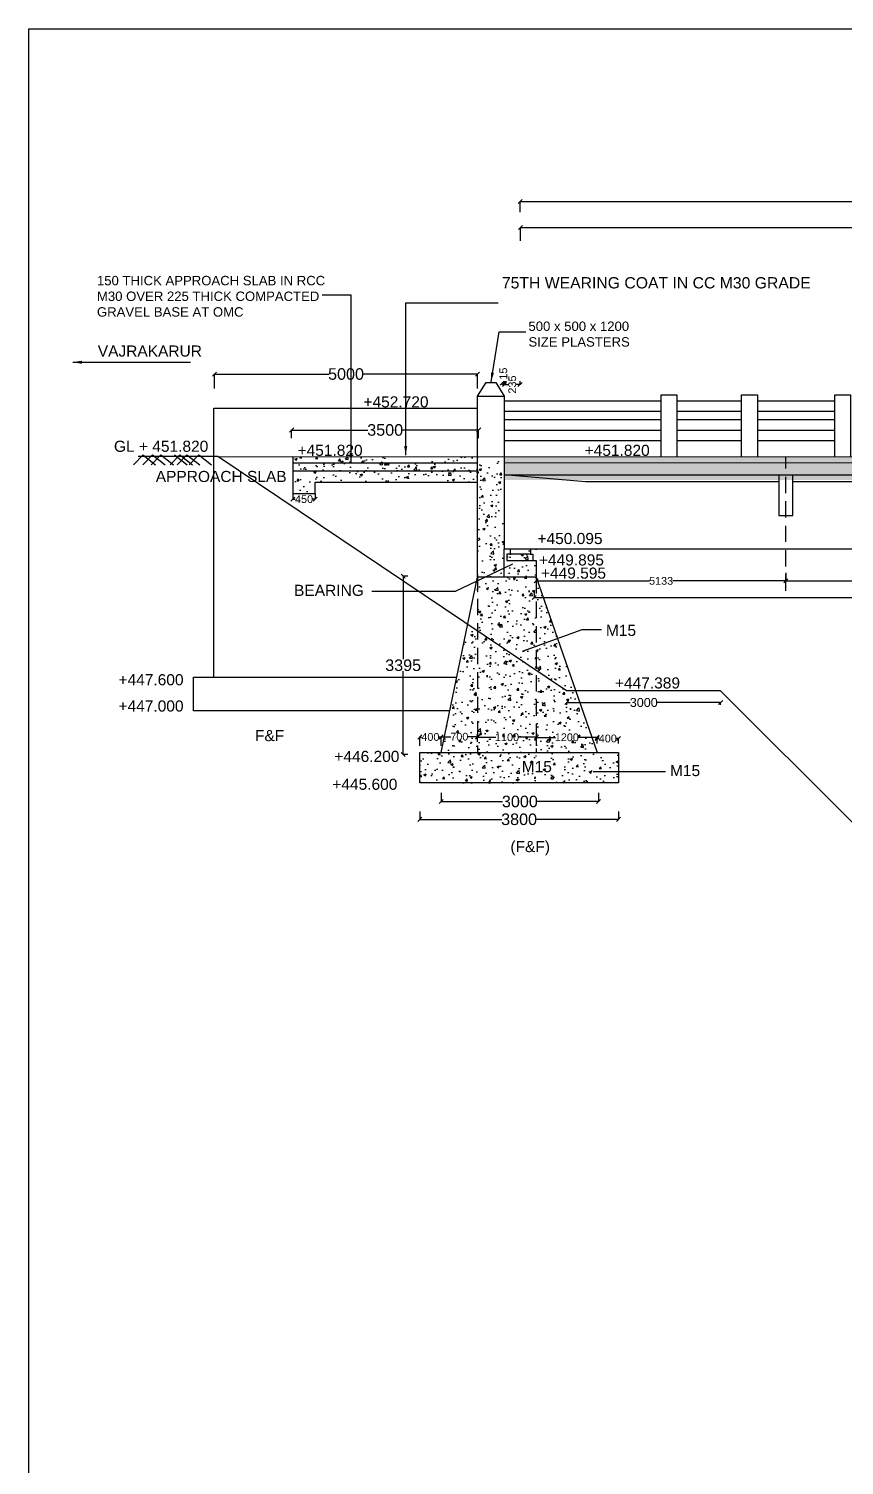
# Model space of a CAD drawing. Header units: inches. Extents: x 20329 to 26884, y 17169 to 22127.
# Drawn here: x 20329 to 21600, y 19889 to 22127 of the extents above; entities that cross this region are included whole.
import ezdxf

# ---------------------------------------------------------------- set-up
doc = ezdxf.new("R2010")
doc.units = ezdxf.units.IN
doc.header["$MEASUREMENT"] = 0
doc.linetypes.add('HIDDEN', pattern=[9.525, 6.35, -3.175])
for name, color, linetype in [('DIMENSION', 255, 'Continuous'), ('DRAWING', 2, 'Continuous'), ('HATCH', 7, 'Continuous'), ('TEXT', 255, 'Continuous')]:
    doc.layers.add(name, color=color, linetype=linetype)
doc.styles.get("Standard").update_dxf_attribs({"font": 'arial.ttf'})
doc.dimstyles.get("Standard").update_dxf_attribs({"dimtxt": 12.0625, "dimasz": 6.3125, "dimexe": 0.18, "dimexo": 0.0625, "dimgap": 0.09, "dimtad": 0, "dimtih": 1, "dimtoh": 1, "dimdec": 4, "dimzin": 0, "dimdsep": 46, "dimtxsty": 'Standard', "dimblk": 'OBLIQUE', "dimcen": 0.09, "dimadec": 0, "dimazin": 0, "dimtfac": 1, "dimtdec": 4, "dimtofl": 0, "dimtmove": 0, "dimatfit": 3, "dimfxl": 1, "dimtolj": 1, "dimtzin": 0, "dimarcsym": 0})
pattern_1 = [(50, (0, 0), (35.86301, -3.137607), [3.75, -41.25]), (355, (0, 0), (-6.937567, 37.609607), [3, -33]), (100.4514, (2.99, -0.26), (28.92547, 34.471977), [3.18701, -35.057106]), (46.1842, (0, 10), (53.36205, -8.27595), [5.625, -61.875]), (96.6356, (4.447, 9.31), (46.733135, 48.70589), [4.78051, -52.58565]), (351.1842, (0, 10), (46.7331, 48.70593), [4.5, -49.5]), (21, (5, 7.5), (29.845353, -20.130945), [3.75, -41.25]), (326, (5, 7.5), (12.165767, 36.257502), [3, -33]), (71.4514, (7.487, 5.822), (42.01113, 16.126525), [3.18701, -35.057106]), (37.5, (0, 0), (0.607993, 16.6446927), [0, -32.6, 0, -33.5, 0, -33.125]), (7.5, (0, 0), (13.153477, 19.720586), [0, -19.1, 0, -31.85, 0, -12.625]), (327.5, (-11.15, 0), (26.691122, -1.1277436), [0, -12.5, 0, -39, 0, -51.75]), (317.5, (-16.15, 0), (29.159308, 5.00525), [0, -16.25, 0, -25.9, 0, -36.75])]

# ---------------------------------------------------------------- blocks, each defined once
blk = doc.blocks.new('_Oblique')
at = {"color": 0, "linetype": 'ByBlock', "lineweight": -2}
blk.add_line((-0.5, -0.5), (0.5, 0.5), dxfattribs=at)
blk = doc.blocks.new('*D79')
at = {"layer": 'Defpoints', "color": 0, "transparency": 16777216}
for p in [(24945.7, 21857.4), (21094.8, 21840.6), (24945.7, 21840.6)]:
    blk.add_point(p, dxfattribs=at)
at = {"layer": 'DIMENSION', "color": 0, "lineweight": -2, "transparency": 16777216}
for p, q in [((21094.8, 21840.7), (21094.8, 21857.6)), ((21094.8, 21857.4), (22985.9, 21857.4)), ((24945.7, 21857.4), (23054.5, 21857.4)), ((24945.7, 21840.7), (24945.7, 21857.6))]:
    blk.add_line(p, q, dxfattribs=at)
at = {"layer": 'DIMENSION', "color": 0, "lineweight": -2, "transparency": 16777216, "xscale": 6.3125, "yscale": 6.3125, "zscale": 6.3125, "rotation": 180}
blk.add_blockref('_Oblique', (21094.8, 21857.4), dxfattribs=at)
at = {"layer": 'DIMENSION', "color": 0, "lineweight": -2, "transparency": 16777216, "xscale": 6.3125, "yscale": 6.3125, "zscale": 6.3125}
blk.add_blockref('_Oblique', (24945.7, 21857.4), dxfattribs=at)
at = {"layer": 'DIMENSION', "color": 0, "transparency": 16777216, "insert": (23020.2, 21857.4), "char_height": 18, "attachment_point": 5}
blk.add_mtext('\\A1;47400', dxfattribs=at)
blk = doc.blocks.new('*D80')
at = {"layer": 'Defpoints', "color": 0, "transparency": 16777216}
for p in [(22338, 21816.9), (21095.4, 21796.1), (22338, 21796.1)]:
    blk.add_point(p, dxfattribs=at)
at = {"layer": 'DIMENSION', "color": 0, "lineweight": -2, "transparency": 16777216}
for p, q in [((21095.4, 21796.2), (21095.4, 21817.1)), ((21095.4, 21816.9), (21683.7, 21816.9)), ((22338, 21816.9), (21749.8, 21816.9)), ((22338, 21796.2), (22338, 21817.1))]:
    blk.add_line(p, q, dxfattribs=at)
at = {"layer": 'DIMENSION', "color": 0, "lineweight": -2, "transparency": 16777216, "xscale": 6.3125, "yscale": 6.3125, "zscale": 6.3125, "rotation": 180}
blk.add_blockref('_Oblique', (21095.4, 21816.9), dxfattribs=at)
at = {"layer": 'DIMENSION', "color": 0, "lineweight": -2, "transparency": 16777216, "xscale": 6.3125, "yscale": 6.3125, "zscale": 6.3125}
blk.add_blockref('_Oblique', (22338, 21816.9), dxfattribs=at)
at = {"layer": 'DIMENSION', "color": 0, "transparency": 16777216, "insert": (21716.7, 21816.9), "char_height": 18, "attachment_point": 5}
blk.add_mtext('\\A1;15400', dxfattribs=at)
blk = doc.blocks.new('*D85')
at = {"layer": 'Defpoints', "color": 0, "transparency": 16777216}
for p in [(21028.4, 21588.7), (20619, 21565.9), (21028.4, 21565.9)]:
    blk.add_point(p, dxfattribs=at)
at = {"layer": 'DIMENSION', "color": 0, "lineweight": -2, "transparency": 16777216}
for p, q in [((20619, 21566), (20619, 21588.9)), ((20619, 21588.7), (20796.8, 21588.7)), ((21028.4, 21588.7), (20850.6, 21588.7)), ((21028.4, 21566), (21028.4, 21588.9))]:
    blk.add_line(p, q, dxfattribs=at)
at = {"layer": 'DIMENSION', "color": 0, "lineweight": -2, "transparency": 16777216, "xscale": 6.3125, "yscale": 6.3125, "zscale": 6.3125, "rotation": 180}
blk.add_blockref('_Oblique', (20619, 21588.7), dxfattribs=at)
at = {"layer": 'DIMENSION', "color": 0, "lineweight": -2, "transparency": 16777216, "xscale": 6.3125, "yscale": 6.3125, "zscale": 6.3125}
blk.add_blockref('_Oblique', (21028.4, 21588.7), dxfattribs=at)
at = {"layer": 'DIMENSION', "color": 0, "transparency": 16777216, "insert": (20823.7, 21588.7), "char_height": 18, "attachment_point": 5}
blk.add_mtext('\\A1;5000', dxfattribs=at)
blk = doc.blocks.new('*D86')
at = {"layer": 'Defpoints', "color": 0, "transparency": 16777216}
for p in [(20739, 21501.6), (20739, 21488.9), (21030.3, 21488.9)]:
    blk.add_point(p, dxfattribs=at)
at = {"layer": 'DIMENSION', "color": 0, "lineweight": -2, "transparency": 16777216}
for p, q in [((20739, 21489), (20739, 21501.8)), ((20739, 21501.6), (20857.7, 21501.6)), ((21030.3, 21501.6), (20911.6, 21501.6)), ((21030.3, 21489), (21030.3, 21501.8))]:
    blk.add_line(p, q, dxfattribs=at)
at = {"layer": 'DIMENSION', "color": 0, "lineweight": -2, "transparency": 16777216, "xscale": 6.3125, "yscale": 6.3125, "zscale": 6.3125, "rotation": 180}
blk.add_blockref('_Oblique', (20739, 21501.6), dxfattribs=at)
at = {"layer": 'DIMENSION', "color": 0, "lineweight": -2, "transparency": 16777216, "xscale": 6.3125, "yscale": 6.3125, "zscale": 6.3125}
blk.add_blockref('_Oblique', (21030.3, 21501.6), dxfattribs=at)
at = {"layer": 'DIMENSION', "color": 0, "transparency": 16777216, "insert": (20884.7, 21501.6), "char_height": 18, "attachment_point": 5}
blk.add_mtext('\\A1;3500', dxfattribs=at)
blk = doc.blocks.new('*D87')
at = {"layer": 'Defpoints', "color": 0, "transparency": 16777216}
for p in [(20740.8, 21402.8), (20775.7, 21402.8), (20775.7, 21393.9)]:
    blk.add_point(p, dxfattribs=at)
at = {"layer": 'DIMENSION', "color": 0, "lineweight": -2, "transparency": 16777216}
for p, q in [((20740.8, 21402.7), (20740.8, 21393.7)), ((20740.8, 21393.9), (20744.6, 21393.9)), ((20775.7, 21393.9), (20771.9, 21393.9)), ((20775.7, 21402.7), (20775.7, 21393.7))]:
    blk.add_line(p, q, dxfattribs=at)
at = {"layer": 'DIMENSION', "color": 0, "lineweight": -2, "transparency": 16777216, "xscale": 6.3125, "yscale": 6.3125, "zscale": 6.3125, "rotation": 180}
blk.add_blockref('_Oblique', (20740.8, 21393.9), dxfattribs=at)
at = {"layer": 'DIMENSION', "color": 0, "lineweight": -2, "transparency": 16777216, "xscale": 6.3125, "yscale": 6.3125, "zscale": 6.3125}
blk.add_blockref('_Oblique', (20775.7, 21393.9), dxfattribs=at)
at = {"layer": 'DIMENSION', "color": 0, "transparency": 16777216, "insert": (20758.3, 21393.9), "char_height": 12.06, "attachment_point": 5}
blk.add_mtext('\\A1;450', dxfattribs=at)
blk = doc.blocks.new('*D88')
at = {"layer": 'Defpoints', "color": 0, "transparency": 16777216}
for p in [(20920, 21274), (20912.7, 20996.4), (20920, 20996.4)]:
    blk.add_point(p, dxfattribs=at)
at = {"layer": 'DIMENSION', "color": 0, "lineweight": -2, "transparency": 16777216}
for p, q in [((20919.9, 21274), (20912.5, 21274)), ((20912.7, 21274), (20912.7, 21144.5)), ((20912.7, 20996.4), (20912.7, 21125.9)), ((20919.9, 20996.4), (20912.5, 20996.4))]:
    blk.add_line(p, q, dxfattribs=at)
at = {"layer": 'DIMENSION', "color": 0, "lineweight": -2, "transparency": 16777216, "xscale": 6.3125, "yscale": 6.3125, "zscale": 6.3125}
for p, rotation in [((20912.7, 21274), 90), ((20912.7, 20996.4), 270)]:
    blk.add_blockref('_Oblique', p, dxfattribs=dict(at, rotation=rotation))
at = {"layer": 'DIMENSION', "color": 0, "transparency": 16777216, "insert": (20912.7, 21135.2), "char_height": 18, "attachment_point": 5}
blk.add_mtext('\\A1;3395', dxfattribs=at)
blk = doc.blocks.new('*D89')
at = {"layer": 'Defpoints', "color": 0, "transparency": 16777216}
for p in [(20972.1, 20936.5), (21216.9, 20936.5), (21216.9, 20923)]:
    blk.add_point(p, dxfattribs=at)
at = {"layer": 'DIMENSION', "color": 0, "lineweight": -2, "transparency": 16777216}
for p, q in [((20972.1, 20936.5), (20972.1, 20922.8)), ((20972.1, 20923), (21067.6, 20923)), ((21216.9, 20923), (21121.5, 20923)), ((21216.9, 20936.5), (21216.9, 20922.8))]:
    blk.add_line(p, q, dxfattribs=at)
at = {"layer": 'DIMENSION', "color": 0, "lineweight": -2, "transparency": 16777216, "xscale": 6.3125, "yscale": 6.3125, "zscale": 6.3125, "rotation": 180}
blk.add_blockref('_Oblique', (20972.1, 20923), dxfattribs=at)
at = {"layer": 'DIMENSION', "color": 0, "lineweight": -2, "transparency": 16777216, "xscale": 6.3125, "yscale": 6.3125, "zscale": 6.3125}
blk.add_blockref('_Oblique', (21216.9, 20923), dxfattribs=at)
at = {"layer": 'DIMENSION', "color": 0, "transparency": 16777216, "insert": (21094.5, 20923), "char_height": 18, "attachment_point": 5}
blk.add_mtext('\\A1;3000', dxfattribs=at)
blk = doc.blocks.new('*D90')
at = {"layer": 'Defpoints', "color": 0, "transparency": 16777216}
for p in [(20938.5, 20907.4), (21248, 20907.4), (21248, 20895.3)]:
    blk.add_point(p, dxfattribs=at)
at = {"layer": 'DIMENSION', "color": 0, "lineweight": -2, "transparency": 16777216}
for p, q in [((20938.5, 20907.3), (20938.5, 20895.1)), ((20938.5, 20895.3), (21066.3, 20895.3)), ((21248, 20895.3), (21120.2, 20895.3)), ((21248, 20907.3), (21248, 20895.1))]:
    blk.add_line(p, q, dxfattribs=at)
at = {"layer": 'DIMENSION', "color": 0, "lineweight": -2, "transparency": 16777216, "xscale": 6.3125, "yscale": 6.3125, "zscale": 6.3125, "rotation": 180}
blk.add_blockref('_Oblique', (20938.5, 20895.3), dxfattribs=at)
at = {"layer": 'DIMENSION', "color": 0, "lineweight": -2, "transparency": 16777216, "xscale": 6.3125, "yscale": 6.3125, "zscale": 6.3125}
blk.add_blockref('_Oblique', (21248, 20895.3), dxfattribs=at)
at = {"layer": 'DIMENSION', "color": 0, "transparency": 16777216, "insert": (21093.3, 20895.3), "char_height": 18, "attachment_point": 5}
blk.add_mtext('\\A1;3800', dxfattribs=at)
blk = doc.blocks.new('*D91')
at = {"layer": 'Defpoints', "color": 0, "transparency": 16777216}
for p in [(21407.3, 21077.2), (21167.7, 21073.7), (21407.3, 21073.7)]:
    blk.add_point(p, dxfattribs=at)
at = {"layer": 'TEXT', "color": 0, "lineweight": -2, "transparency": 16777216}
for p, q in [((21167.7, 21073.8), (21167.7, 21077.3)), ((21167.7, 21077.2), (21266.5, 21077.2)), ((21407.3, 21077.2), (21308.5, 21077.2)), ((21407.3, 21073.8), (21407.3, 21077.3))]:
    blk.add_line(p, q, dxfattribs=at)
at = {"layer": 'TEXT', "color": 0, "lineweight": -2, "transparency": 16777216, "xscale": 6.3125, "yscale": 6.3125, "zscale": 6.3125, "rotation": 180}
blk.add_blockref('_Oblique', (21167.7, 21077.2), dxfattribs=at)
at = {"layer": 'TEXT', "color": 0, "lineweight": -2, "transparency": 16777216, "xscale": 6.3125, "yscale": 6.3125, "zscale": 6.3125}
blk.add_blockref('_Oblique', (21407.3, 21077.2), dxfattribs=at)
at = {"layer": 'TEXT', "color": 0, "transparency": 16777216, "insert": (21287.5, 21077.2), "char_height": 14, "attachment_point": 5}
blk.add_mtext('\\A1;3000', dxfattribs=at)
blk = doc.blocks.new('*D92')
at = {"layer": 'Defpoints', "color": 0, "transparency": 16777216}
for p in [(21117, 21250.7), (22321.5, 21250.7), (22321.5, 21240.8)]:
    blk.add_point(p, dxfattribs=at)
at = {"layer": 'TEXT', "color": 0, "lineweight": -2, "transparency": 16777216}
for p, q in [((21117, 21250.6), (21117, 21240.6)), ((21117, 21240.8), (21693.5, 21240.8)), ((22321.5, 21240.8), (21745, 21240.8)), ((22321.5, 21250.6), (22321.5, 21240.6))]:
    blk.add_line(p, q, dxfattribs=at)
at = {"layer": 'TEXT', "color": 0, "lineweight": -2, "transparency": 16777216, "xscale": 6.3125, "yscale": 6.3125, "zscale": 6.3125, "rotation": 180}
blk.add_blockref('_Oblique', (21117, 21240.8), dxfattribs=at)
at = {"layer": 'TEXT', "color": 0, "lineweight": -2, "transparency": 16777216, "xscale": 6.3125, "yscale": 6.3125, "zscale": 6.3125}
blk.add_blockref('_Oblique', (22321.5, 21240.8), dxfattribs=at)
at = {"layer": 'TEXT', "color": 0, "transparency": 16777216, "insert": (21719.3, 21240.8), "char_height": 14, "attachment_point": 5}
blk.add_mtext('\\A1;14800', dxfattribs=at)
blk = doc.blocks.new('*D95')
at = {"layer": 'Defpoints', "color": 0, "transparency": 16777216}
for p in [(20938.5, 21009.8), (20971.7, 21023.5), (20971.7, 21009.8)]:
    blk.add_point(p, dxfattribs=at)
at = {"layer": 'DIMENSION', "color": 0, "lineweight": -2, "transparency": 16777216}
for p, q in [((20938.5, 21009.9), (20938.5, 21023.7)), ((20938.5, 21023.5), (20941.5, 21023.5)), ((20971.7, 21023.5), (20968.8, 21023.5)), ((20971.7, 21009.9), (20971.7, 21023.7))]:
    blk.add_line(p, q, dxfattribs=at)
at = {"layer": 'DIMENSION', "color": 0, "lineweight": -2, "transparency": 16777216, "xscale": 6.3125, "yscale": 6.3125, "zscale": 6.3125, "rotation": 180}
blk.add_blockref('_Oblique', (20938.5, 21023.5), dxfattribs=at)
at = {"layer": 'DIMENSION', "color": 0, "lineweight": -2, "transparency": 16777216, "xscale": 6.3125, "yscale": 6.3125, "zscale": 6.3125}
blk.add_blockref('_Oblique', (20971.7, 21023.5), dxfattribs=at)
at = {"layer": 'DIMENSION', "color": 0, "transparency": 16777216, "insert": (20955.1, 21023.5), "char_height": 12.06, "attachment_point": 5}
blk.add_mtext('\\A1;400', dxfattribs=at)
blk = doc.blocks.new('*D96')
at = {"layer": 'Defpoints', "color": 0, "transparency": 16777216}
for p in [(20971.7, 21015.8), (21028.7, 21024), (21028.7, 21015.8)]:
    blk.add_point(p, dxfattribs=at)
at = {"layer": 'DIMENSION', "color": 0, "lineweight": -2, "transparency": 16777216}
for p, q in [((20971.7, 21015.9), (20971.7, 21024.2)), ((20971.7, 21024), (20986.8, 21024)), ((21028.7, 21024), (21013.5, 21024)), ((21028.7, 21015.9), (21028.7, 21024.2))]:
    blk.add_line(p, q, dxfattribs=at)
at = {"layer": 'DIMENSION', "color": 0, "lineweight": -2, "transparency": 16777216, "xscale": 6.3125, "yscale": 6.3125, "zscale": 6.3125, "rotation": 180}
blk.add_blockref('_Oblique', (20971.7, 21024), dxfattribs=at)
at = {"layer": 'DIMENSION', "color": 0, "lineweight": -2, "transparency": 16777216, "xscale": 6.3125, "yscale": 6.3125, "zscale": 6.3125}
blk.add_blockref('_Oblique', (21028.7, 21024), dxfattribs=at)
at = {"layer": 'DIMENSION', "color": 0, "transparency": 16777216, "insert": (21000.2, 21024), "char_height": 12.06, "attachment_point": 5}
blk.add_mtext('\\A1;700', dxfattribs=at)
blk = doc.blocks.new('*D97')
at = {"layer": 'Defpoints', "color": 0, "transparency": 16777216}
for p in [(21028.7, 21024.6), (21120.3, 21024.6), (21120.3, 21023.1)]:
    blk.add_point(p, dxfattribs=at)
at = {"layer": 'DIMENSION', "color": 0, "lineweight": -2, "transparency": 16777216}
for p, q in [((21028.7, 21024.5), (21028.7, 21023)), ((21028.7, 21023.1), (21057, 21023.1)), ((21120.3, 21023.1), (21092, 21023.1)), ((21120.3, 21024.5), (21120.3, 21023))]:
    blk.add_line(p, q, dxfattribs=at)
at = {"layer": 'DIMENSION', "color": 0, "lineweight": -2, "transparency": 16777216, "xscale": 6.3125, "yscale": 6.3125, "zscale": 6.3125, "rotation": 180}
blk.add_blockref('_Oblique', (21028.7, 21023.1), dxfattribs=at)
at = {"layer": 'DIMENSION', "color": 0, "lineweight": -2, "transparency": 16777216, "xscale": 6.3125, "yscale": 6.3125, "zscale": 6.3125}
blk.add_blockref('_Oblique', (21120.3, 21023.1), dxfattribs=at)
at = {"layer": 'DIMENSION', "color": 0, "transparency": 16777216, "insert": (21074.5, 21023.1), "char_height": 12.06, "attachment_point": 5}
blk.add_mtext('\\A1;1100', dxfattribs=at)
blk = doc.blocks.new('*D98')
at = {"layer": 'Defpoints', "color": 0, "transparency": 16777216}
for p in [(21120.3, 21011.3), (21215, 21023), (21215, 21013.1)]:
    blk.add_point(p, dxfattribs=at)
at = {"layer": 'DIMENSION', "color": 0, "lineweight": -2, "transparency": 16777216}
for p, q in [((21120.3, 21011.4), (21120.3, 21023.1)), ((21120.3, 21023), (21150.1, 21023)), ((21215, 21023), (21185.2, 21023)), ((21215, 21013.2), (21215, 21023.1))]:
    blk.add_line(p, q, dxfattribs=at)
at = {"layer": 'DIMENSION', "color": 0, "lineweight": -2, "transparency": 16777216, "xscale": 6.3125, "yscale": 6.3125, "zscale": 6.3125, "rotation": 180}
blk.add_blockref('_Oblique', (21120.3, 21023), dxfattribs=at)
at = {"layer": 'DIMENSION', "color": 0, "lineweight": -2, "transparency": 16777216, "xscale": 6.3125, "yscale": 6.3125, "zscale": 6.3125}
blk.add_blockref('_Oblique', (21215, 21023), dxfattribs=at)
at = {"layer": 'DIMENSION', "color": 0, "transparency": 16777216, "insert": (21167.7, 21023), "char_height": 12.06, "attachment_point": 5}
blk.add_mtext('\\A1;1200', dxfattribs=at)
blk = doc.blocks.new('*D99')
at = {"layer": 'Defpoints', "color": 0, "transparency": 16777216}
for p in [(21215, 21021.2), (21215, 21013.1), (21248, 21013.1)]:
    blk.add_point(p, dxfattribs=at)
at = {"layer": 'DIMENSION', "color": 0, "lineweight": -2, "transparency": 16777216}
for p, q in [((21215, 21013.2), (21215, 21021.4)), ((21215, 21021.2), (21217.8, 21021.2)), ((21248, 21021.2), (21245.1, 21021.2)), ((21248, 21013.2), (21248, 21021.4))]:
    blk.add_line(p, q, dxfattribs=at)
at = {"layer": 'DIMENSION', "color": 0, "lineweight": -2, "transparency": 16777216, "xscale": 6.3125, "yscale": 6.3125, "zscale": 6.3125, "rotation": 180}
blk.add_blockref('_Oblique', (21215, 21021.2), dxfattribs=at)
at = {"layer": 'DIMENSION', "color": 0, "lineweight": -2, "transparency": 16777216, "xscale": 6.3125, "yscale": 6.3125, "zscale": 6.3125}
blk.add_blockref('_Oblique', (21248, 21021.2), dxfattribs=at)
at = {"layer": 'DIMENSION', "color": 0, "transparency": 16777216, "insert": (21231.5, 21021.2), "char_height": 12.06, "attachment_point": 5}
blk.add_mtext('\\A1;400', dxfattribs=at)
blk = doc.blocks.new('*D100')
at = {"layer": 'Defpoints', "color": 0, "transparency": 16777216}
for p in [(21120.1, 21279.4), (21508.9, 21279.4), (21508.9, 21266.6)]:
    blk.add_point(p, dxfattribs=at)
at = {"layer": 'DIMENSION', "color": 0, "lineweight": -2, "transparency": 16777216}
for p, q in [((21120.1, 21279.4), (21120.1, 21266.4)), ((21508.9, 21279.4), (21508.9, 21266.4)), ((21120.1, 21266.6), (21296.4, 21266.6)), ((21508.9, 21266.6), (21332.6, 21266.6))]:
    blk.add_line(p, q, dxfattribs=at)
at = {"layer": 'DIMENSION', "color": 0, "lineweight": -2, "transparency": 16777216, "xscale": 6.3125, "yscale": 6.3125, "zscale": 6.3125, "rotation": 180}
blk.add_blockref('_Oblique', (21120.1, 21266.6), dxfattribs=at)
at = {"layer": 'DIMENSION', "color": 0, "lineweight": -2, "transparency": 16777216, "xscale": 6.3125, "yscale": 6.3125, "zscale": 6.3125}
blk.add_blockref('_Oblique', (21508.9, 21266.6), dxfattribs=at)
at = {"layer": 'DIMENSION', "color": 0, "transparency": 16777216, "insert": (21314.5, 21266.6), "char_height": 12.06, "attachment_point": 5}
blk.add_mtext('\\A1;5133', dxfattribs=at)
blk = doc.blocks.new('*D101')
at = {"layer": 'Defpoints', "color": 0, "transparency": 16777216}
for p in [(21508.9, 21279.4), (21928.9, 21279.4), (21928.9, 21266.6)]:
    blk.add_point(p, dxfattribs=at)
at = {"layer": 'TEXT', "color": 0, "lineweight": -2, "transparency": 16777216}
for p, q in [((21508.9, 21279.4), (21508.9, 21266.4)), ((21928.9, 21279.3), (21928.9, 21266.4)), ((21508.9, 21266.6), (21697.9, 21266.6)), ((21928.9, 21266.6), (21739.9, 21266.6))]:
    blk.add_line(p, q, dxfattribs=at)
at = {"layer": 'TEXT', "color": 0, "lineweight": -2, "transparency": 16777216, "xscale": 6.3125, "yscale": 6.3125, "zscale": 6.3125, "rotation": 180}
blk.add_blockref('_Oblique', (21508.9, 21266.6), dxfattribs=at)
at = {"layer": 'TEXT', "color": 0, "lineweight": -2, "transparency": 16777216, "xscale": 6.3125, "yscale": 6.3125, "zscale": 6.3125}
blk.add_blockref('_Oblique', (21928.9, 21266.6), dxfattribs=at)
at = {"layer": 'TEXT', "color": 0, "transparency": 16777216, "insert": (21718.9, 21266.6), "char_height": 14, "attachment_point": 5}
blk.add_mtext('\\A1;5133', dxfattribs=at)
blk = doc.blocks.new('*D116')
at = {"layer": 'Defpoints', "color": 0, "transparency": 16777216}
for p in [(21070.6, 21577.9), (21094.7, 21577.9), (21094.7, 21572.4)]:
    blk.add_point(p, dxfattribs=at)
at = {"layer": 'DIMENSION', "color": 0, "lineweight": -2, "transparency": 16777216}
for p, q in [((21070.6, 21577.9), (21070.6, 21572.2)), ((21070.6, 21572.4), (21076.4, 21572.4)), ((21094.7, 21572.4), (21088.9, 21572.4)), ((21094.7, 21577.9), (21094.7, 21572.2))]:
    blk.add_line(p, q, dxfattribs=at)
at = {"layer": 'DIMENSION', "color": 0, "lineweight": -2, "transparency": 16777216, "xscale": 6.3125, "yscale": 6.3125, "zscale": 6.3125, "rotation": 180}
blk.add_blockref('_Oblique', (21070.6, 21572.4), dxfattribs=at)
at = {"layer": 'DIMENSION', "color": 0, "lineweight": -2, "transparency": 16777216, "xscale": 6.3125, "yscale": 6.3125, "zscale": 6.3125}
blk.add_blockref('_Oblique', (21094.7, 21572.4), dxfattribs=at)
at = {"layer": 'DIMENSION', "color": 0, "transparency": 16777216, "insert": (21082.7, 21572.4), "char_height": 12.06, "attachment_point": 5, "rotation": 90}
blk.add_mtext('\\A1;235', dxfattribs=at)

msp = doc.modelspace()

# ---------------------------------------------------------------- hatches: boundary and pattern name
at = {"layer": 'HATCH'}
h = msp.add_hatch(dxfattribs=at)
h.set_pattern_fill('AR-CONC', color=256, scale=5, style=0)
h.set_pattern_definition(pattern_1)
h.paths.add_polyline_path([(21028.65006, 21420.48498), (21028.65006, 21438.15788), (20740.81344, 21438.15788), (20740.81344, 21402.80917), (20775.7226, 21402.80917), (20775.7226, 21420.48498)])
h.paths.add_polyline_path([(20740.81344, 21450.25236), (20740.81344, 21438.15788), (21028.65006, 21438.15788), (21028.65006, 21450.25236)])
h.paths.add_polyline_path([(20740.81344, 21460.40795), (20740.81344, 21450.25236), (21028.65006, 21450.25236), (21028.65006, 21460.31437)])
h = msp.add_hatch(dxfattribs=at)
h.set_pattern_fill('AR-CONC', color=256, scale=5, style=0)
h.set_pattern_definition(pattern_1)
h.paths.add_polyline_path([(21069.95086, 21460.30094), (21028.65006, 21460.31437), (21028.65006, 21276.83005), (21028.65006, 21188.60512), (21120.08409, 21127.19655), (21120.08409, 21272.4362), (21120.08409, 21316.39405), (21069.95086, 21316.39405)])
h = msp.add_hatch(dxfattribs=at)
h.set_pattern_fill('AR-CONC', color=256, scale=10, style=0)
h.set_pattern_definition([(50, (0, 0), (71.72602, -6.27521), [7.5, -82.5]), (355, (0, 0), (-13.87513, 75.21921), [6, -66]), (100.4514, (5.98, -0.52), (57.85094, 68.94395), [6.37402, -70.11421]), (46.1842, (0, 20), (106.7241, -16.5519), [11.25, -123.75]), (96.6356, (8.89, 18.62), (93.46627, 97.4118), [9.56103, -105.1713]), (351.1842, (0, 20), (93.4662, 97.41186), [9, -99]), (21, (10, 15), (59.6907, -40.26189), [7.5, -82.5]), (326, (10, 15), (24.33153, 72.515), [6, -66]), (71.4514, (14.974, 11.645), (84.02226, 32.25305), [6.37402, -70.11421]), (37.5, (0, 0), (1.215986, 33.289385), [0, -65.2, 0, -67, 0, -66.25]), (7.5, (0, 0), (26.306954, 39.44117), [0, -38.2, 0, -63.7, 0, -25.25]), (327.5, (-22.3, 0), (53.382244, -2.255487), [0, -25, 0, -78, 0, -103.5]), (317.5, (-32.3, 0), (58.31862, 10.0105), [0, -32.5, 0, -51.8, 0, -73.5])])
h.paths.add_polyline_path([(21069.95086, 21460.30094), (24967.24697, 21460.30094), (24967.24697, 21423.92659), (21069.95086, 21423.92659)])
h = msp.add_hatch(dxfattribs=at)
h.set_pattern_fill('AR-CONC', color=256, scale=5, style=0)
h.set_pattern_definition(pattern_1)
h.paths.add_polyline_path([(21120.08409, 21127.19655), (21167.26269, 21095.51064), (21181.64386, 21095.51064), (21120.08409, 21272.4362)])
h.paths.add_polyline_path([(20971.71535, 20999.65327), (21028.65006, 20999.65327), (21028.65006, 21188.60512), (21012.72482, 21199.30077)])
h.paths.add_polyline_path([(21028.65006, 20999.65327), (21120.08409, 20999.65327), (21120.08409, 21127.19655), (21028.65006, 21188.60512)])
h.paths.add_polyline_path([(21120.08409, 20999.65327), (21214.99662, 20999.65327), (21181.64386, 21095.51064), (21167.26269, 21095.51064), (21120.08409, 21127.19655)])
h.paths.add_polyline_path([(20938.53691, 20999.65327), (20938.53691, 20951.98575), (21247.96909, 20951.98575), (21247.96909, 20999.65327)])

# ---------------------------------------------------------------- linework, layer by layer
at = {"layer": 'DIMENSION'}
for p, q in [((21067.01832, 21572.44899), (21067.01832, 21574.87014)), ((21070.55397, 21574.69014), (21067.01832, 21574.69014)), ((21070.55397, 21572.44899), (21070.55397, 21574.87014))]:
    msp.add_line(p, q, dxfattribs=at)
msp.add_lwpolyline([(21110.85738, 21308.23748), (21114.64065, 21308.23748)], dxfattribs=at)
at = {"layer": 'DRAWING'}
for points in [[(26852.87028, 17735.62094), (20329.41228, 17735.62094), (20329.41228, 22126.52475), (26852.87028, 22126.52475)], [(20938.53691, 20999.65327), (21247.96909, 20999.65327), (21247.96909, 20951.98575), (20938.53691, 20951.98575)]]:
    msp.add_lwpolyline(points, close=True, dxfattribs=at)
for points in [[(21028.65006, 21554.1592), (21041.76868, 21575.43737), (21056.86214, 21575.43737), (21069.95086, 21554.1592)], [(20971.71535, 20999.65327), (21028.65006, 21272.4362), (21028.65006, 21554.1592), (21069.95086, 21554.1592), (21069.95086, 21316.39405), (21120.08409, 21316.39405), (21120.08409, 21315.88987)], [(21070.63368, 21547.05999), (21314.76057, 21547.05999)], [(21314.76057, 21460.22135), (21314.76057, 21556.6184), (21339.18223, 21556.6184), (21339.18223, 21460.21341)], [(21339.18223, 21547.05999), (21440.01549, 21547.05999)], [(21440.01549, 21460.18063), (21440.01549, 21556.6184), (21464.43716, 21556.6184), (21464.43716, 21460.17269)], [(21464.43716, 21547.05999), (21585.09813, 21547.05999)], [(21585.09813, 21460.13346), (21585.09813, 21556.6184), (21609.51979, 21556.6184), (21609.51979, 21460.12552)], [(20617.89647, 21116.60804), (20617.89647, 21535.47105), (21028.65006, 21535.47105)], [(21070.63368, 21531.021), (21314.76057, 21531.021)], [(21339.18223, 21531.021), (21440.01549, 21531.021)], [(21464.43716, 21531.021), (21585.09813, 21531.021)], [(21070.63368, 21518.03707), (21314.76057, 21518.03707)], [(21070.63368, 21501.23431), (21314.76057, 21501.23431)], [(21339.18223, 21518.03707), (21440.01549, 21518.03707)], [(21339.18223, 21501.23431), (21440.01549, 21501.23431)], [(21464.43716, 21518.03707), (21585.09813, 21518.03707)], [(21464.43716, 21501.23431), (21585.09813, 21501.23431)], [(21070.63368, 21485.20085), (21314.76057, 21485.20085)], [(21339.18223, 21485.20085), (21440.01549, 21485.20085)], [(21464.43716, 21485.20085), (21585.09813, 21485.20085)], [(22512.97685, 20218.4743), (22056.48161, 20676.68083), (22012.83185, 20676.68083), (22012.83185, 20684.90764), (21818.75574, 20684.90764), (21407.05823, 21095.51064), (21167.26269, 21095.51064), (20623.89381, 21460.44596), (20500.06795, 21460.44596)], [(20623.89381, 21460.44596), (25409.36743, 21458.89016)], [(20740.81344, 21460.40795), (20740.81344, 21402.80917), (20775.7226, 21402.80917), (20775.7226, 21420.48498), (21028.65006, 21420.48498)], [(20740.81344, 21450.25236), (21028.65006, 21450.25236)], [(20740.81344, 21438.15788), (21028.65006, 21438.15788)], [(21069.95086, 21450.25236), (24967.24697, 21451.47788)], [(21069.95086, 21431.57198), (24969.53424, 21431.57198)], [(21498.0483, 21421.09035), (21196.6433, 21421.09035), (21069.95086, 21431.57198)], [(21498.0483, 21431.57198), (21498.0483, 21368.21812), (21519.58586, 21368.21812), (21519.58586, 21431.57198)], [(21919.7508, 21421.09035), (21519.58586, 21421.09035)], [(21120.08409, 21272.4362), (21069.95086, 21272.4362), (21069.95086, 21316.39405)], [(21110.85738, 21308.23748), (21074.32259, 21308.23748), (21074.32259, 21298.538), (21120.08409, 21298.538)], [(21079.40594, 21316.39405), (21079.40594, 21308.23748)], [(21110.85738, 21316.39405), (21110.85738, 21308.23748)], [(21114.64065, 21308.23748), (21114.64065, 21298.538)], [(21120.08409, 21316.39405), (24918.70196, 21316.39405)], [(21120.08409, 21298.538), (21120.08409, 21272.4362), (21214.99662, 20999.65327)], [(21069.95086, 21272.4362), (21028.65006, 21272.4362)], [(20985.02237, 21064.4362), (20586.1762, 21064.4362), (20586.1762, 21116.60804), (20995.73896, 21116.60804)]]:
    msp.add_lwpolyline(points, dxfattribs=at)
at = {"layer": 'DRAWING', "ltscale": 0.02}
for points in [[(20507.49436, 21462.95165), (20492.44675, 21447.53451)], [(20506.97494, 21462.95165), (20526.91144, 21447.39187)], [(20522.20277, 21462.95165), (20507.15516, 21447.53451)], [(20535.1617, 21462.95165), (20520.11409, 21447.53451)], [(20522.03963, 21462.95165), (20541.97613, 21447.39187)], [(20535.19541, 21462.95165), (20555.13191, 21447.39187)], [(20564.75042, 21462.95165), (20549.70281, 21447.53451)], [(20556.30565, 21462.95165), (20576.24215, 21447.39187)], [(20575.9169, 21462.95165), (20560.86928, 21447.53451)], [(20564.75042, 21462.95165), (20584.68693, 21447.39187)], [(20575.9169, 21462.95165), (20595.8534, 21447.39187)], [(20594.4445, 21462.95165), (20579.39689, 21447.53451)], [(20594.4445, 21462.95165), (20614.381, 21447.39187)]]:
    msp.add_lwpolyline(points, dxfattribs=at)
at = {"layer": 'DRAWING', "linetype": 'HIDDEN', "ltscale": 4}
for points in [[(21508.89951, 21251.03747), (21508.89951, 21460.15824)], [(21028.65006, 21276.83005), (21028.65006, 20999.65327)], [(21120.08409, 21272.4362), (21120.08409, 20999.65327)]]:
    msp.add_lwpolyline(points, dxfattribs=at)

# ---------------------------------------------------------------- block references
at = {"layer": 'DIMENSION', "xscale": 6.3125, "yscale": 6.3125, "zscale": 6.3125, "rotation": 180}
msp.add_blockref('_Oblique', (21067.01832, 21574.69014), dxfattribs=at)
at = {"layer": 'DIMENSION', "xscale": 6.3125, "yscale": 6.3125, "zscale": 6.3125}
msp.add_blockref('_Oblique', (21070.55397, 21574.69014), dxfattribs=at)

# ---------------------------------------------------------------- texts
at = {"layer": 'DIMENSION', "insert": (21068.78615, 21589.42032), "char_height": 12.0625, "attachment_point": 5, "rotation": 90}
msp.add_mtext('\\A1;15', dxfattribs=at)
at = {"layer": 'TEXT'}
for s, p in [('VAJRAKARUR', (20436.99373, 21615.95474)), ('+452.720', (20850.85964, 21536.8095)), ('GL + 451.820', (20462.1765, 21467.65162)), ('+451.820', (20748.18022, 21461.31413)), ('+451.820', (21195.4217, 21461.31413)), ('APPROACH SLAB', (20527.30349, 21420.63878)), ('+450.095', (21121.98549, 21324.01125)), ('+449.895', (21124.14022, 21290.64553)), ('+449.595', (21127.37228, 21270.19558)), ('BEARING', (20742.78544, 21243.28951)), ('M15', (21228.56059, 21180.98138)), ('+447.600', (20469.25546, 21104.10609)), ('+447.389', (21242.64845, 21099.06173)), ('+447.000', (20469.25546, 21063.1516)), ('F&F', (20681.87879, 21017.14738)), ('+446.200', (20805.53415, 20984.68988)), ('M15', (21097.43539, 20968.70514)), ('M15', (21328.3644, 20962.63707)), ('+445.600', (20802.34464, 20941.31351)), ('(F&F)', (21079.76816, 20844.28181))]:
    msp.add_text(s, height=17.28, dxfattribs=at).set_placement(p)
at = {"layer": 'TEXT', "attachment_point": 1}
for s, insert, char_height, width in [('150 THICK APPROACH SLAB IN RCC\\PM30 OVER 225 THICK COMPACTED \\PGRAVEL BASE AT OMC', (20435.70002, 21741.62838), 14.6334512, 398.6802479), ('75TH WEARING COAT IN CC M30 GRADE', (21066.52072, 21739.6402), 17.5601414, 478.4162975), ('500 x 500 x 1200\\PSIZE PLASTERS', (21107.87069, 21670.54772), 14.6334512, 398.6802479)]:
    msp.add_mtext(s, dxfattribs=dict(at, insert=insert, char_height=char_height, width=width))

# ---------------------------------------------------------------- dimensions: what is measured, and where the dimension line sits
at = {"layer": 'DIMENSION'}
for base, p1, p2, text, picture, middle in [((24945.66198, 21857.41023), (21094.79115, 21840.60286), (24945.66198, 21840.60286), '47400', '*D79', (23020.22657, 21857.41023)), ((22338.04214, 21816.9303), (21095.43658, 21796.13792), (22338.04214, 21796.13792), '15400', '*D80', (21716.73936, 21816.9303)), ((21028.41757, 21588.74686), (20618.99081, 21565.91474), (21028.41757, 21565.91474), '5000', '*D85', (20823.70419, 21588.74686)), ((20739.0463, 21501.61436), (21030.30546, 21488.88988), (20739.0463, 21488.88988), '3500', '*D86', (20884.67588, 21501.61436)), ((21216.94927, 20922.96027), (20972.12978, 20936.51805), (21216.94927, 20936.51805), '3000', '*D89', (21094.53952, 20922.96027)), ((21247.96909, 20895.27715), (20938.53691, 20907.35196), (21247.96909, 20907.35196), '3800', '*D90', (21093.253, 20895.27715))]:
    dim = msp.add_linear_dim(base=base, p1=p1, p2=p2, text=text, dimstyle='Standard', override={"dimtxt": 18}, dxfattribs=at)
    dim.commit()
    dim.dimension.update_dxf_attribs({"geometry": picture, "text_midpoint": middle})
dim = msp.add_linear_dim(base=(21094.74772, 21572.36814), p1=(21070.6129, 21577.93879), p2=(21094.74772, 21577.93879), text='235', dimstyle='Standard', dxfattribs=at)
dim.commit()
dim.dimension.update_dxf_attribs({"geometry": '*D116', "text_midpoint": (21082.68031, 21572.36814), "text_rotation": 90})
for base, p1, p2, text, picture, middle in [((20775.7226, 21393.9215), (20740.81344, 21402.80917), (20775.7226, 21402.80917), '450', '*D87', (20758.26802, 21393.9215)), ((21508.87603, 21266.6284), (21120.08409, 21279.44712), (21508.87603, 21279.44712), '5133', '*D100', (21314.48006, 21266.6284)), ((20971.71535, 21023.53056), (20938.53691, 21009.80501), (20971.71535, 21009.80501), '400', '*D95', (20955.12613, 21023.53056)), ((21028.65006, 21023.99203), (20971.71535, 21015.80378), (21028.65006, 21015.80378), '700', '*D96', (21000.1827, 21023.99203)), ((21120.30341, 21023.14659), (21028.65006, 21024.56622), (21120.30341, 21024.56622), '1100', '*D97', (21074.47673, 21023.14659)), ((21214.99662, 21022.96659), (21120.30341, 21011.33385), (21214.99662, 21013.11774), '1200', '*D98', (21167.65002, 21022.96659)), ((21214.99662, 21021.24715), (21247.96909, 21013.11774), (21214.99662, 21013.11774), '400', '*D99', (21231.48286, 21021.24715))]:
    dim = msp.add_linear_dim(base=base, p1=p1, p2=p2, text=text, dimstyle='Standard', dxfattribs=at)
    dim.commit()
    dim.dimension.update_dxf_attribs({"geometry": picture, "text_midpoint": middle})
dim = msp.add_linear_dim(base=(20912.68709, 20996.37135), p1=(20919.96066, 21273.99734), p2=(20919.96066, 20996.37135), angle=90, text='3395', dimstyle='Standard', override={"dimtxt": 18}, dxfattribs=at)
dim.commit()
dim.dimension.update_dxf_attribs({"geometry": '*D88', "text_midpoint": (20912.68709, 21135.18435)})
at = {"layer": 'TEXT'}
for base, p1, p2, text, picture, middle in [((21928.85152, 21266.6284), (21508.87603, 21279.44712), (21928.85152, 21279.38462), '5133', '*D101', (21718.86377, 21266.6284)), ((22321.52791, 21240.81483), (21116.97713, 21250.66484), (22321.52791, 21250.66484), '14800', '*D92', (21719.25252, 21240.81483))]:
    dim = msp.add_linear_dim(base=base, p1=p1, p2=p2, text=text, dimstyle='Standard', override={"dimtxt": 14}, dxfattribs=at)
    dim.commit()
    dim.dimension.update_dxf_attribs({"geometry": picture, "text_midpoint": middle})
dim = msp.add_linear_dim(base=(21407.29495, 21077.15178), p1=(21167.72467, 21073.69303), p2=(21407.29495, 21073.69303), text='3000', dimstyle='Standard', override={"dimtxt": 14}, dxfattribs=at)
dim.commit()
dim.dimension.update_dxf_attribs({"geometry": '*D91', "text_midpoint": (21287.50981, 21077.15178), "dimtype": 160})

# ---------------------------------------------------------------- leaders
at = {"layer": 'DIMENSION'}
for points, override in [([(20831.5921, 21451.52723), (20831.5921, 21711.4285), (20786.77097, 21711.4285)], {"dimasz": 14.3125}), ([(20916.63812, 21462.25558), (20916.63812, 21699.55398), (21060.55713, 21699.55398)], {"dimasz": 14.3125}), ([(21049.62518, 21576.73667), (21062.26754, 21654.43175), (21104.02569, 21654.43175)], {"dimasz": 14.3125}), ([(20397.88789, 21607.16386), (20581.55958, 21607.16386)], {"dimasz": 14.3125, "dimgap": 0.09, "dimtad": 0}), ([(21082.89839, 21292.64841), (20993.81142, 21250.32048), (20864.09984, 21250.32048)], {"dimgap": 0.09, "dimtad": 0}), ([(21098.8579, 21157.35877), (21191.43233, 21190.97434), (21221.58911, 21190.97434)], {"dimgap": 0.09, "dimtad": 0}), ([(21208.79224, 20969.79989), (21321.21897, 20969.79989)], {"dimgap": 0.09, "dimtad": 0})]:
    msp.add_leader(points, dimstyle='Standard', override=override, dxfattribs=at)

doc.saveas('drawing.dxf')
